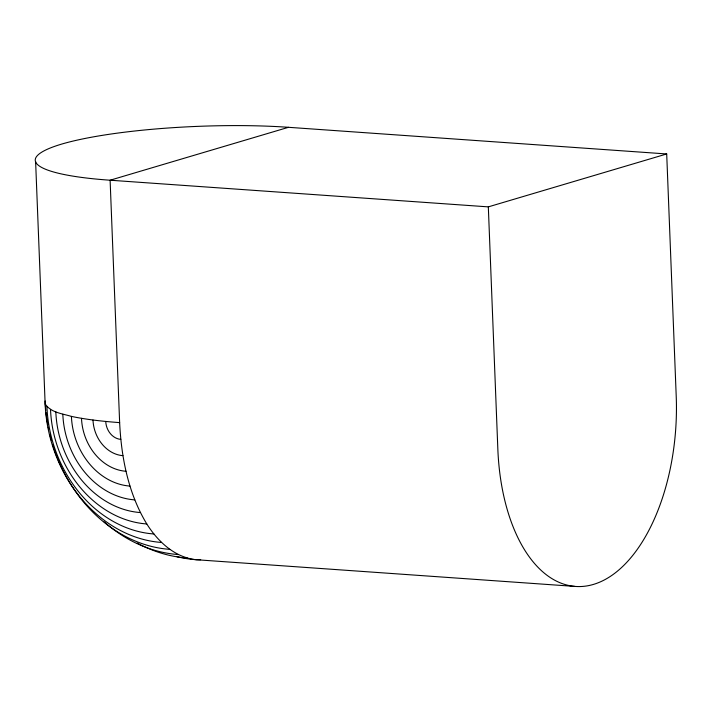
<?xml version="1.0" encoding="UTF-8"?>
<svg xmlns="http://www.w3.org/2000/svg" width="712" height="712" viewBox="0 0 712 712"><rect width="100%" height="100%" fill="white"/><g stroke="black" fill="none" stroke-linecap="round" stroke-linejoin="round"><path stroke-width="1.07" d="M288.485 127.306L110.111 180.216A164.045 27.448 -2.3 0 1 61.766 144.064A164.045 27.448 -2.3 0 1 288.485 127.306L666.699 153.961L676.222 396.37A164.045 88.884 -86 0 1 593.39 584.427A164.045 88.884 -86 0 1 497.848 449.281L488.325 206.872L666.699 153.961M200.659 559.703L196.494 559.739A160.458 132.156 73.5 0 1 176.994 556.713M488.325 206.872L110.111 180.216L119.643 422.625C121.325 457.727 128.347 493.585 146.797 523.961C157.877 541.565 174.903 557.621 196.494 559.739L574.709 586.394M35.609 161.464L45.141 403.873C50.605 412.586 62.38 413.627 71.414 416.395C87.291 419.742 103.471 421.406 119.643 422.625M45.123 400.998L45.141 403.873A132.717 109.31 73.5 0 0 161.544 542.455M120.791 439.366A17.15 14.124 73.5 0 1 105.75 421.459M125.971 471.264A50.694 41.75 73.5 0 1 81.506 418.336M129.931 486.065A66.723 54.958 73.5 0 1 71.414 416.395M153.863 533.964A121.903 100.41 73.5 0 1 46.939 406.668M122.909 455.644A34.105 28.088 73.5 0 1 92.996 420.027M134.764 499.877A82.022 67.56 73.5 0 1 62.825 414.233M140.406 512.56A96.423 79.415 73.5 0 1 55.83 411.874M146.797 523.961A109.764 90.406 73.5 0 1 50.516 409.338M178.356 554.559A149.858 123.434 73.5 0 1 104.183 521.86M187.309 558.039A156.017 128.498 73.5 0 1 137.247 543.06M169.732 549.344A142.062 117.008 73.5 0 1 57.663 458.644M57.263 457.665A142.062 117.008 73.5 0 1 52.652 444.653M51.451 440.586A142.062 117.008 73.5 0 1 49.822 434.418M48.647 429.247A142.062 117.008 73.5 0 1 48.229 427.164M47.829 425.082A142.062 117.008 73.5 0 1 45.977 412.533M45.764 410.432A142.062 117.008 73.5 0 1 45.283 404.14"/></g></svg>
